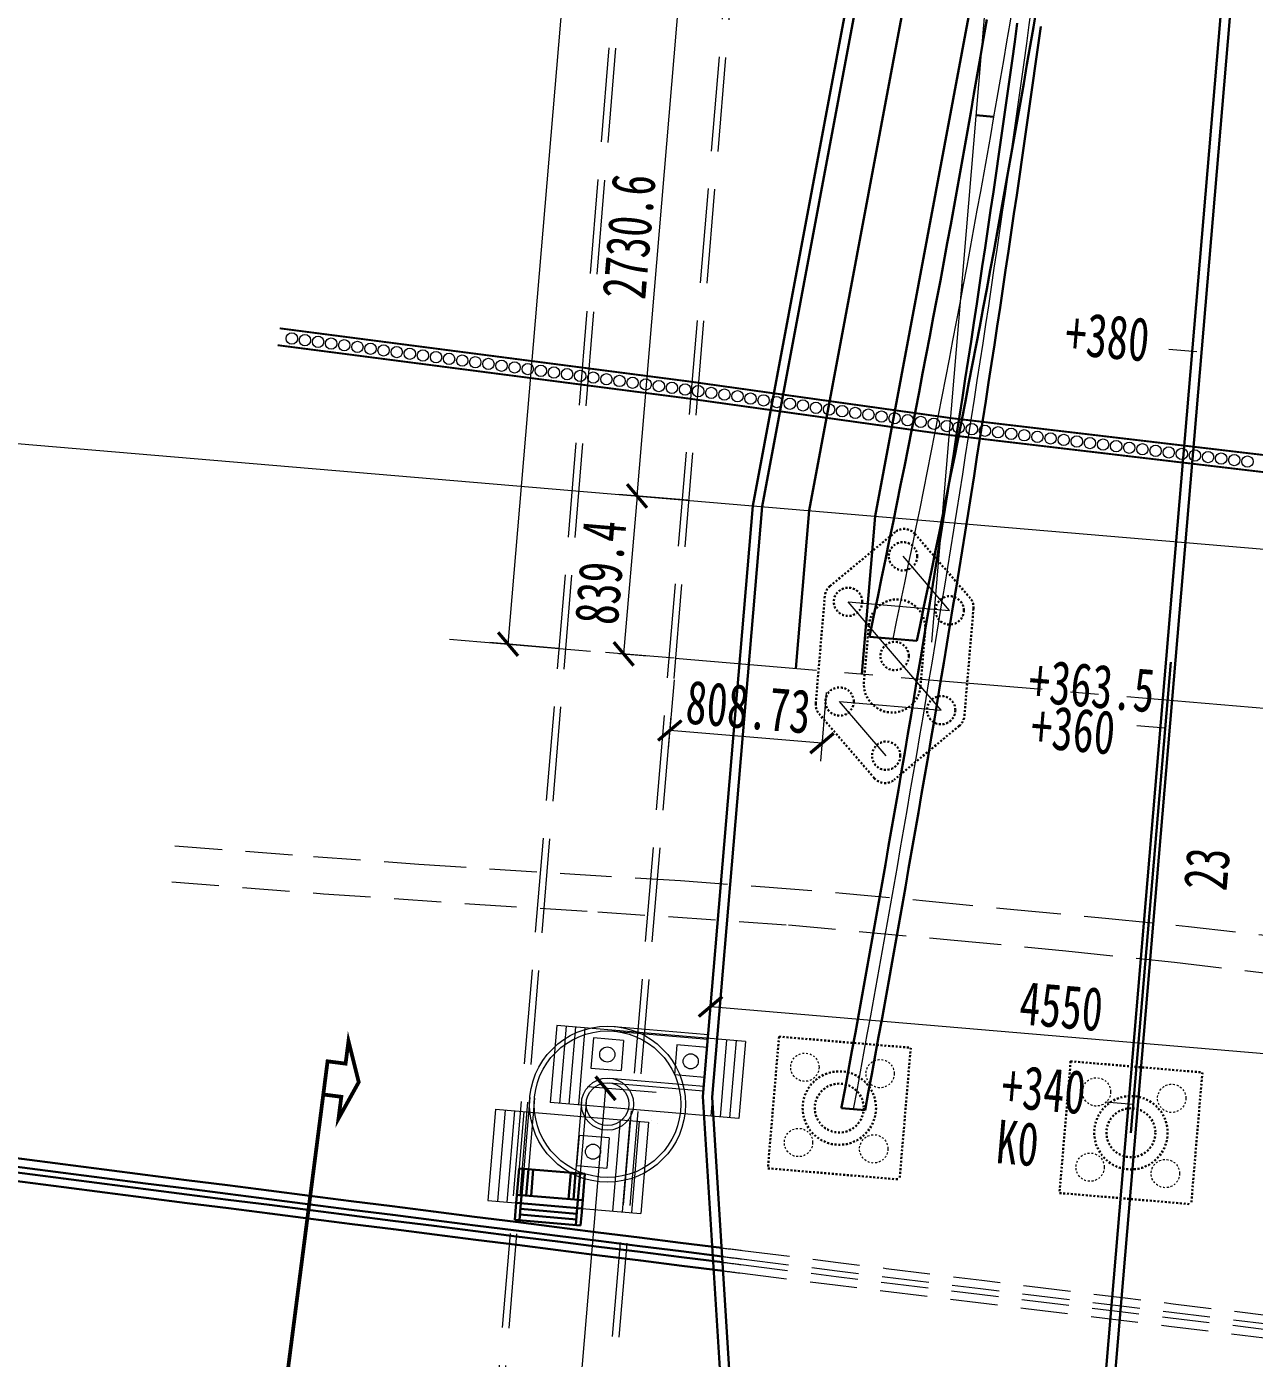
# Model space of a CAD drawing. Extents: x 0 to 531375, y 0 to 4335249.
# Drawn here: x 497942.2 to 498007.2, y 4326899.2 to 4326969.8 of the extents above; entities that cross this region are included whole.
import ezdxf

# ---------------------------------------------------------------- set-up
doc = ezdxf.new("R2010")
doc.units = 0
doc.header["$PDMODE"] = 1
for name, pattern in [('( Dashed )', [0.75, 0.5, -0.25]), ('ACAD_ISO02W100', [15, 12, -3]), ('CENTER', [50.800000000000004, 31.75, -6.349999999999999, 6.349999999999999, -6.349999999999999]), ('CENTERX2', [4, 2.5, -0.5, 0.5, -0.5]), ('CONTINOUS', [0]), ('DASH', [0.35, 0.25, -0.1]), ('HIDDEN', [0.375, 0.25, -0.125])]:
    doc.linetypes.add(name, pattern=pattern)
doc.layers.get('0').update_dxf_attribs({"lineweight": 15})
doc.layers.get('Defpoints').update_dxf_attribs({"color": 8, "lineweight": 15})
for name, color, linetype, lineweight in [('1_道路中线', 7, 'Continuous', 15), ('3', 3, 'CONTINOUS', 25), ('_平面辅助线', 7, 'Continuous', 15), ('Dim', 4, 'Continuous', 15), ('中心线', 2, 'CENTERX2', 15), ('地铁', 4, 'Continuous', 15), ('工程界面', 7, 'Continuous', 15), ('文字', 7, 'Continuous', 15), ('桥 - 构造 - 轮廓虚线', 4, 'ACAD_ISO02W100', 30), ('桥 中心线', 5, 'CENTER', 15), ('桥 构造粗实', 1, 'Continuous', 30), ('桥－构造－轮廓实线', 4, 'Continuous', 30), ('结构', 1, 'Continuous', 15), ('虚线', 6, 'HIDDEN', 15), ('道路偏置线', 3, 'Continuous', 30)]:
    doc.layers.add(name, color=color, linetype=linetype, lineweight=lineweight)
doc.styles.add('EICAD', font='仿宋_GB2312.TTF', dxfattribs={"width": 0.7070000000000001, "height": 3})
doc.styles.get("Standard").update_dxf_attribs({"font": '', "width": 0.7})
doc.styles.get('Standard').set_extended_font_data('仿宋_GB2312')
doc.dimstyles.new('ISO-25', dxfattribs={"dimscale": 0, "dimtxt": 3, "dimasz": 1.5, "dimexe": 1.25, "dimexo": 0.625, "dimtad": 1, "dimlfac": 100, "dimdsep": 46, "dimtxsty": 'Standard', "dimblk": 'ARCHTICK', "dimcen": 2.5, "dimclrd": 256, "dimclrt": 256, "dimadec": 0, "dimazin": 0, "dimtfac": 1, "dimtmove": 0, "dimatfit": 3, "dimfxl": 3.5, "dimfxlon": 1, "dimlwd": -1, "dimlwe": -1, "dimarcsym": 0})

# ---------------------------------------------------------------- blocks, each defined once
blk = doc.blocks.new('A$C6A8C09C9')
at = {"layer": '结构', "linetype": '( Dashed )', "lineweight": 30, "ltscale": 2}
for p, q in [((-3725.630707444361, 3395.112415925063), (-525.6307074443612, 6535.853156665793)), ((525.0708672793116, 6535.853156665793), (3725.070867279283, 3395.112415925063)), ((-3950.279920082568, -2859.849349556504), (-3950.279920082568, 2859.84934955642)), ((3949.720079917432, 2859.84934955642), (3949.720079917432, -2859.849349556504)), ((-1500.559840165195, 1499.999999999958, -1.344664e-09), (-1500.559840164904, -1500.000000000187, -1.344664e-09)), ((1499.440159834805, -1500.000000000187, -1.344664e-09), (1499.440159834805, 1499.999999999958, -1.344664e-09)), ((-525.6307074443612, -6535.853156665877), (-3725.630707444361, -3395.112415925147)), ((3725.070867279283, -3395.112415925147), (525.0708672793116, -6535.853156665877))]:
    blk.add_line(p, q, dxfattribs=at)
for centre in [(-0.2799200825684238, 5299.999999999958), (-2700.279920082568, 2649.999999999958), (2699.720079917432, 2649.999999999958), (-0.2799200825684238, -4.18367562815547e-11), (-2700.279920082568, -2650.000000000042), (2699.720079917432, -2650.000000000042), (-0.2799200825684238, -5300.000000000042)]:
    blk.add_circle(centre, 750, dxfattribs=at)
for centre, radius, start, end in [((-0.2799200825684238, 6000.59009029715), 750, 45.53545898571123, 134.4645410142888), ((-3200.279920082568, 2859.84934955642), 750, 134.4645410142888, 180), ((-0.5598401651950553, 1500.000000000104, -1.344664e-09), 1500, 0, 180), ((3199.720079917432, 2859.84934955642), 750, 0, 45.53545898571123), ((-0.5598401650495362, -1500.000000000187, -1.344664e-09), 1499.999999999868, 180, 0), ((-3200.279920082568, -2859.849349556504), 750, 180, 225.5354589857112), ((3199.720079917432, -2859.849349556504), 750, 314.4645410142888, 0), ((-0.2799200825684238, -6000.590090297233), 750, 225.5354589857112, 314.4645410142888)]:
    blk.add_arc(centre, radius, start, end, dxfattribs=at)
blk = doc.blocks.new('天津2000地铁')
at = {"layer": '地铁', "linetype": 'DASH', "ltscale": 20}
for p, q in [((-45.32169021043228, -448.0133632086217), (-12.32632022863254, -52.56081547588109)), ((-44.97290207346668, -448.0424636462703), (-11.97753220715094, -52.58991729840636)), ((-39.49194563541096, -448.4997562486678), (-6.496577583777253, -53.04723165091127)), ((-39.14315749844535, -448.5288566872477), (-6.147789562295656, -53.0763334725052))]:
    blk.add_line(p, q, dxfattribs=at)
blk = doc.blocks.new('A$C47811FC2')
at = {"layer": '桥 中心线', "ltscale": 2500}
blk.add_line((100, 12.72054807226232), (-100.0000000004656, 12.72054807226232), dxfattribs=at)
at = {"layer": '桥 中心线', "ltscale": 2500, "flags": 128}
for points in [[(125, 14.75816989240411), (124, 14.65904526499798), (123, 14.56071681933827), (122, 14.46318455542496), (121, 14.36644847325806), (120, 14.27050857283757), (119, 14.17536485416349), (118, 14.08101731723582), (117, 13.98746596205455), (116, 13.8947107886197), (115, 13.80275179693126), (114, 13.71158898698922), (113, 13.62122235878632), (112, 13.53165191233711), (111, 13.4428776476343), (110, 13.35489956467791), (109, 13.26771766346792), (108, 13.18133194399706), (107, 13.09574240627989), (106, 13.01094905030913), (105, 12.92695187607751), (104, 12.84375088359957), (103, 12.76134607286076), (102, 12.67973744387564), (101, 12.59892499662965), (100, 12.51890873113734), (99, 12.43968864738417), (98, 12.36126474538469), (97, 12.28363702512433), (96, 12.20680548661767), (95, 12.13077012985013), (94, 12.05553095482901), (93, 11.98108796156157), (92, 11.90744115003326), (91, 11.83459052025137), (90, 11.76253607222315), (89, 11.69127780593408), (88, 11.62081572139141), (87, 11.55114981859515), (86, 11.4822800975453), (85, 11.41420655824186), (84, 11.3469292006921), (83, 11.28044802488148), (82, 11.21476303081726), (81, 11.14987421849946), (80, 11.08578158792806), (79, 11.02248513910308), (78, 10.9599848720245), (77, 10.89828078669234), (76, 10.83737288310658), (75, 10.77726116125996), (74, 10.71794562116702), (73, 10.65942626282049), (72, 10.60170308622037), (71, 10.54477609136665), (70, 10.48864527825208), (69, 10.43331064689118), (68, 10.3787721972767), (67, 10.32502992940863), (66, 10.27208384327969), (65, 10.21993393890443), (64, 10.16858021626831), (63, 10.11802267538587), (62, 10.06826131624984), (61, 10.01929613885295), (60, 9.97112714320974), (59, 9.923754329305666), (58, 9.877177697155275), (57, 9.831397246744018), (56, 9.786412978079168), (55, 9.742224891168007), (54, 9.698832985995978), (53, 9.656237262570356), (52, 9.614437720898422), (51, 9.573434360965619), (50, 9.533227182779227), (49, 9.49381618634652), (48, 9.455201371652947), (47, 9.417382738705783), (46, 9.380360287505027), (45, 9.34413401805068), (44, 9.308703930342745), (43, 9.274070024381217), (42, 9.240232300166097), (41, 9.207190757704664), (40, 9.174945396982366), (39, 9.143496218006476), (38, 9.112843220769717), (37, 9.082986405286645), (36, 9.053925771549984), (35, 9.025661319559733), (34, 8.998193049315887), (33, 8.971520960818452), (32, 8.945645054067425), (31, 8.920565329055533), (30, 8.896281785797328), (29, 8.87279442428553), (28, 8.850103244520142), (27, 8.828208246493887), (26, 8.807109430221317), (25, 8.786806795695156), (24, 8.767300342908129), (23, 8.748590071874787), (22, 8.730675982580577), (21, 8.713558075040053), (20, 8.697236349238663), (19, 8.681710805190958), (18, 8.666981442882388), (17, 8.653048262327504), (16, 8.639911263511747), (15, 8.627570446449681), (14, 8.616025811126747), (13, 8.605277357550221), (12, 8.59532508572738), (11, 8.586168995643675), (10, 8.577809087306377), (9, 8.570245360715488), (8, 8.563477815878286), (7, 8.557506452780215), (6, 8.552331271428557), (5, 8.547952271823306), (4, 8.544369453964464), (3, 8.541582817852031), (2, 8.539592363486008), (1, 8.538398090866394), (0, 8.537999999993188), (-1, 8.538398090866394), (-2, 8.539592363486008), (-3, 8.541582817852031), (-4, 8.544369453964464), (-5, 8.547952271823306), (-6, 8.552331271428557), (-7, 8.557506452780215), (-8, 8.563477815878286), (-9, 8.570245360715488), (-10, 8.577809087306377), (-11, 8.586168995643675), (-12, 8.59532508572738), (-13, 8.605277357550221), (-14, 8.616025811126747), (-15, 8.627570446449681), (-16, 8.639911263511747), (-17, 8.653048262327504), (-18, 8.666981442882388), (-19, 8.681710805190958), (-20, 8.697236349238663), (-21, 8.713558075040053), (-22, 8.730675982580577), (-23, 8.748590071874787), (-24, 8.767300342908129), (-25, 8.786806795695156), (-26, 8.807109430221317), (-27, 8.828208246493887), (-28, 8.850103244520142), (-29, 8.87279442428553), (-30, 8.896281785797328), (-31, 8.920565329055533), (-32, 8.945645054067425), (-33, 8.971520960818452), (-34, 8.998193049315887), (-35, 9.025661319559733), (-36, 9.053925771549984), (-37, 9.082986405286645), (-38, 9.112843220769717), (-39, 9.143496218006476), (-40, 9.174945396982366), (-41, 9.207190757704664), (-42, 9.240232300166097), (-43, 9.274070024381217), (-44, 9.308703930342745), (-45, 9.34413401805068), (-46, 9.380360287505027), (-47, 9.417382738705783), (-48, 9.455201371652947), (-49, 9.49381618634652), (-50, 9.533227182779227), (-51, 9.573434360965619), (-52, 9.614437720898422), (-53, 9.656237262570356), (-54, 9.698832985995978), (-55, 9.742224891168007), (-56, 9.786412978079168), (-57, 9.831397246744018), (-58, 9.877177697155275), (-59, 9.923754329305666), (-60, 9.97112714320974), (-61, 10.01929613885295), (-62, 10.06826131624984), (-63, 10.11802267538587), (-64, 10.16858021626831), (-65, 10.21993393890443), (-66, 10.27208384327969), (-67, 10.32502992940863), (-68, 10.3787721972767), (-69, 10.43331064689118), (-70, 10.48864527825208), (-71, 10.54477609136665), (-72, 10.60170308622037), (-73, 10.65942626282049), (-74, 10.71794562116702), (-75, 10.77726116125996), (-76, 10.83737288310658), (-77, 10.89828078669234), (-78, 10.9599848720245), (-79, 11.02248513910308), (-80, 11.08578158792806), (-81, 11.14987421849946), (-82, 11.21476303081726), (-83, 11.28044802488148), (-84, 11.3469292006921), (-85, 11.41420655824186), (-86, 11.4822800975453), (-87, 11.55114981859515), (-88, 11.62081572139141), (-89, 11.69127780593408), (-90, 11.76253607222315), (-91, 11.83459052025137), (-92, 11.90744115003326), (-93, 11.98108796156157), (-94, 12.05553095482901), (-95, 12.13077012985013), (-96, 12.20680548661767), (-97, 12.28363702512433), (-98, 12.36126474538469), (-99, 12.43968864738417), (-100, 12.51890873113734), (-101, 12.59892499662965), (-102, 12.67973744387564), (-103, 12.76134607286076), (-104, 12.84375088359957), (-105, 12.92695187607751), (-106, 13.01094905030913), (-107, 13.09574240627989), (-108, 13.18133194399706), (-109, 13.26771766346792), (-110, 13.35489956467791), (-111, 13.4428776476343), (-112, 13.53165191233711), (-113, 13.62122235878632), (-114, 13.71158898698922), (-115, 13.80275179693126), (-116, 13.8947107886197), (-117, 13.98746596205455), (-118, 14.08101731723582), (-119, 14.17536485416349), (-120, 14.27050857283757), (-121, 14.36644847325806), (-122, 14.46318455542496), (-123, 14.56071681933827), (-124, 14.65904526499798), (-125, 14.75816989240411)], [(-100, 14.75816989240411), (-99, 14.63438851154205), (-98, 14.51185116466513), (-97, 14.39055785175878), (-96, 14.27050857283757), (-95, 14.15170332789421), (-94, 14.0341421169287), (-93, 13.91782493994105), (-92, 13.80275179693126), (-91, 13.68892268789932), (-90, 13.57633761284523), (-89, 13.46499657176901), (-88, 13.35489956467791), (-87, 13.24604659155738), (-86, 13.138437652422), (-85, 13.03207274725719), (-84, 12.92695187607751), (-83, 12.82307503887568), (-82, 12.72044223565172), (-81, 12.6190534664056), (-80, 12.51890873113734), (-79, 12.42000802984694), (-78, 12.32235136253439), (-77, 12.22593872920697), (-76, 12.13077012985013), (-75, 12.03684556447842), (-74, 11.9441650330773), (-73, 11.8527285356613), (-72, 11.76253607222315), (-71, 11.67358764275559), (-70, 11.58588324727316), (-69, 11.49942288576858), (-68, 11.41420655824186), (-67, 11.33023426470026), (-66, 11.24750600512925), (-65, 11.16602177953609), (-64, 11.08578158792806), (-63, 11.00678543029062), (-62, 10.9290333066383), (-61, 10.85252521696384), (-60, 10.77726116125996), (-59, 10.7032411395412), (-58, 10.63046515180031), (-57, 10.55893319803726), (-56, 10.48864527825208), (-55, 10.41960139245202), (-54, 10.35180154062254), (-53, 10.28524572277092), (-52, 10.21993393890443), (-51, 10.15586618900852), (-50, 10.09304247309774), (-49, 10.03146279116481), (-48, 9.97112714320974), (-47, 9.912035529232524), (-46, 9.854187949233163), (-45, 9.797584403211658), (-44, 9.742224891168007), (-43, 9.688109413102211), (-42, 9.635237969014268), (-41, 9.583610558911461), (-40, 9.533227182779227), (-39, 9.484087840632128), (-38, 9.436192532462883), (-37, 9.389541258264217), (-36, 9.34413401805068), (-35, 9.299970811815), (-34, 9.257051639557176), (-33, 9.215376501277204), (-32, 9.174945396982366), (-31, 9.135758326658104), (-30, 9.097815290311699), (-29, 9.061116287950426), (-28, 9.025661319559733), (-27, 8.991450385154167), (-26, 8.958483484726457), (-25, 8.926760618269327), (-24, 8.896281785797328), (-23, 8.867046987303182), (-22, 8.839056222786896), (-21, 8.81230949224846), (-20, 8.786806795695156), (-19, 8.762548133112432), (-18, 8.739533504507563), (-17, 8.717762909887824), (-16, 8.697236349238663), (-15, 8.677953822574636), (-14, 8.659915329888463), (-13, 8.643120871180143), (-12, 8.627570446449681), (-11, 8.613264055697073), (-10, 8.600201698922318), (-9, 8.588383376125421), (-8, 8.577809087306377), (-7, 8.568478832472465), (-6, 8.560392611609132), (-5, 8.553550424730929), (-4, 8.547952271823306), (-3, 8.543598152900813), (-2, 8.540488067956174), (-1, 8.538622016989391), (0, 8.537999999993188), (1, 8.538622016989391), (2, 8.540488067956174), (3, 8.543598152900813), (4, 8.547952271823306), (5, 8.553550424730929), (6, 8.560392611609132), (7, 8.568478832472465), (8, 8.577809087306377), (9, 8.588383376125421), (10, 8.600201698922318), (11, 8.613264055697073), (12, 8.627570446449681), (13, 8.643120871180143), (14, 8.659915329888463), (15, 8.677953822574636), (16, 8.697236349238663), (17, 8.717762909887824), (18, 8.739533504507563), (19, 8.762548133112432), (20, 8.786806795695156), (21, 8.81230949224846), (22, 8.839056222786896), (23, 8.867046987303182), (24, 8.896281785797328), (25, 8.926760618269327), (26, 8.958483484726457), (27, 8.991450385154167), (28, 9.025661319559733), (29, 9.061116287950426), (30, 9.097815290311699), (31, 9.135758326658104), (32, 9.174945396982366), (33, 9.215376501277204), (34, 9.257051639557176), (35, 9.299970811815), (36, 9.34413401805068), (37, 9.389541258264217), (38, 9.436192532462883), (39, 9.484087840632128), (40, 9.533227182779227), (41, 9.583610558911461), (42, 9.635237969014268), (43, 9.688109413102211), (44, 9.742224891168007), (45, 9.797584403211658), (46, 9.854187949233163), (47, 9.912035529232524), (48, 9.97112714320974), (49, 10.03146279116481), (50, 10.09304247309774), (51, 10.15586618900852), (52, 10.21993393890443), (53, 10.28524572277092), (54, 10.35180154062254), (55, 10.41960139245202), (56, 10.48864527825208), (57, 10.55893319803726), (58, 10.63046515180031), (59, 10.7032411395412), (60, 10.77726116125996), (61, 10.85252521696384), (62, 10.9290333066383), (63, 11.00678543029062), (64, 11.08578158792806), (65, 11.16602177953609), (66, 11.24750600512925), (67, 11.33023426470026), (68, 11.41420655824186), (69, 11.49942288576858), (70, 11.58588324727316), (71, 11.67358764275559), (72, 11.76253607222315), (73, 11.8527285356613), (74, 11.9441650330773), (75, 12.03684556447842), (76, 12.13077012985013), (77, 12.22593872920697), (78, 12.32235136253439), (79, 12.42000802984694), (80, 12.51890873113734), (81, 12.6190534664056), (82, 12.72044223565172), (83, 12.82307503887568), (84, 12.92695187607751), (85, 13.03207274725719), (86, 13.138437652422), (87, 13.24604659155738), (88, 13.35489956467791), (89, 13.46499657176901), (90, 13.57633761284523), (91, 13.68892268789932), (92, 13.80275179693126), (93, 13.91782493994105), (94, 14.0341421169287), (95, 14.15170332789421), (96, 14.27050857283757), (97, 14.39055785175878), (98, 14.51185116466513), (99, 14.63438851154205), (100, 14.75816989240411)]]:
    blk.add_lwpolyline(points, dxfattribs=at)
at = {"layer": '桥 构造粗实', "color": 3}
for p, q in [((-100, 16.01770963364106), (-100, 13.49863015116716)), ((-125, 15.38704326186416), (-125, 14.13010688145005))]:
    blk.add_line(p, q, dxfattribs=at)
at = {"layer": '桥 构造粗实'}
for p, q in [((-81, 12.72054807226232), (-81, 12.6190534664056)), ((-72, 12.72054807226232), (-72, 11.76253607222315))]:
    blk.add_line(p, q, dxfattribs=at)
at = {"layer": '桥 构造粗实', "color": 3}
for points in [[(-100, 16.01770963364106), (-98.8472052756697, 15.87501511079608), (-97.84872593916953, 15.75266410200129), (-96.85024728486314, 15.6315553181339), (-95.85176930576564, 15.51168875673466), (-94.85329199582338, 15.39306441535154), (-93.85481534851715, 15.27568229154713), (-92.856339356862, 15.15954238292761), (-91.85786401480436, 15.04464468710648), (-90.85938931582494, 14.93098920171906), (-89.86091525293887, 14.8185759244443), (-88.86244182055816, 14.70740485295391), (-87.8639690107666, 14.59747598496324), (-86.86549681797622, 14.48878931820218), (-85.86702523566782, 14.38134485042974), (-84.86855425639078, 14.27514257942675), (-83.87008387409152, 14.17018250298861), (-82.87161408178508, 14.06646461893979), (-81.87314487341793, 13.96398892513389), (-80.87467624153942, 13.86275541943905), (-79.876208180096, 13.76276409975253), (-78.87774068210274, 13.66401496400067), (-77.87927374104038, 13.5665080101171), (-76.88080735038965, 13.47024323606456), (-75.8823415027, 13.37522063984943), (-74.8838761919178, 13.2814402194781), (-73.88541141059248, 13.18890197298606), (-72.88694715267047, 13.0976058984379), (-71.88848341116682, 13.00755199392733), (-70.89002017909661, 12.91874025755532), (-69.89155744947493, 12.83117068746651), (-68.89309521624818, 12.74484328182007), (-67.89463347196579, 12.65975803879701), (-66.89617221010847, 12.57591495660745)], [(-66.96695498144254, 10.94915573942126), (-67.96645948430523, 11.00287157540879), (-68.96596405049786, 11.05738320207456), (-69.9654686814174, 11.11269061957137), (-70.96497337706387, 11.16879382803745), (-71.96447813929991, 11.22569282764743), (-72.96398296859115, 11.28338761854684), (-73.96348786586896, 11.34187820090301), (-74.96299283206463, 11.40116457487602), (-75.96249786857516, 11.46124674063321), (-76.96200297540054, 11.52212469834194), (-77.96150815393777, 11.58379844816954), (-78.9610134055838, 11.64626799028337), (-79.96051873033866, 11.70953332485805), (-80.96002412959933, 11.77359445207548), (-81.95952960429712, 11.83845137211028), (-82.95903515536338, 11.90410408514435), (-83.9585407837294, 11.97055259135231), (-84.95804649032652, 12.03779689093062), (-85.95755227608606, 12.10583698405389), (-86.9570581414737, 12.17467287091858), (-87.95656408788635, 12.24430455170659), (-88.95607011625543, 12.31473202662164), (-89.95557622704655, 12.38595529584563), (-90.95508242165668, 12.45797435958957), (-91.95458870101722, 12.53078921804263), (-92.95409506559372, 12.60439987141581), (-93.95360151631756, 12.67880631989828), (-94.95310805458577, 12.75400856370834), (-95.95261468086392, 12.83000660304969), (-96.95212139654906, 12.90680043812608), (-97.9516282021068, 12.98439006915578), (-98.95113509800284, 13.06277549634978), (-99.9506420865655, 13.14195671993366), (-100.950149167329, 13.22193374011112), (-101.9496563416905, 13.30270655710774), (-102.9491636105813, 13.38427517114178), (-103.9486709749326, 13.46663958245335), (-104.9481784356758, 13.54979979124619), (-105.9476859932765, 13.63375579776766), (-106.9471936491318, 13.71850760223606), (-107.9467014041729, 13.80405520489876), (-108.9462092588656, 13.89039860596676), (-109.9457172146067, 13.97753780570201), (-110.945225271862, 14.06547280432278), (-111.9447334315628, 14.15420360208372), (-112.944241695106, 14.24373019922495), (-113.9437500624917, 14.33405259598657), (-114.9432585355826, 14.42517079261597), (-115.9427671148441, 14.5170847893678), (-116.9422758007422, 14.60979458648944), (-117.9417845946736, 14.70330018423556), (-118.9412934975698, 14.79760158286081), (-119.9408025098964, 14.89269878261984), (-120.9403116330504, 14.98859178376733), (-121.9398208674975, 15.08528058657975), (-122.9393302141688, 15.1827651913045), (-123.9388396744616, 15.28104559821804), (-124.9383492483757, 15.38012180758232), (-125, 15.38628201263054)], [(-67.0330450190231, 9.700904119388724), (-68.03354051616043, 9.75467281913734), (-69.03403594996779, 9.809238091707812), (-70.03453131904826, 9.864599936940067), (-71.03502662293613, 9.920758354688589), (-72.03552186116576, 9.977713344793301), (-73.03601703187451, 10.03546490709414), (-74.0365121345967, 10.09401304143102), (-75.03700716793537, 10.15335774765117), (-76.03750213189052, 10.21349902557267), (-77.03799702506512, 10.27443687503546), (-78.0384918465279, 10.33617129587947), (-79.03898659488186, 10.39870228792278), (-80.039481270127, 10.4620298509908), (-81.03997587086633, 10.52615398491616), (-82.04047039570288, 10.59107468951697), (-83.0409648446366, 10.65679196461133), (-84.0414592162706, 10.72330581002461), (-85.04195351013914, 10.79061622556037), (-86.0424477243796, 10.85872321104398), (-87.04294185899198, 10.92762676627899), (-88.04343591257928, 10.99732689107622), (-89.04392988421023, 11.06782358524651), (-90.04442377341911, 11.1391168485934), (-91.04491757880895, 11.21120668092044), (-92.04541129944845, 11.2840930820239), (-93.04590493487196, 11.35777605170733), (-94.04639848414809, 11.43225558976701), (-95.04689194587989, 11.50753169599193), (-96.04738531960173, 11.58360437018564), (-97.04787860391659, 11.66047361212986), (-98.04837179835884, 11.73813942161359), (-99.04886490199715, 11.81660179841856), (-100.0493579139001, 11.89586074234103), (-101.0498508331366, 11.97591625315544), (-102.0503436587751, 12.05676833064353), (-103.0508363898843, 12.13841697457974), (-104.051329025533, 12.22086218474578), (-105.0518215647898, 12.30410396090883), (-106.0523140071891, 12.38814230284333), (-107.0528063513338, 12.47297721031646), (-108.0532985962927, 12.55860868310264), (-109.0537907416001, 12.6450367209618), (-110.0542827858589, 12.7322613236538), (-111.0547747286036, 12.82028249094583), (-112.0552665689029, 12.90910022259049), (-113.0557583053596, 12.99871451835497), (-114.0562499375082, 13.0891253779846), (-115.0567414648831, 13.18033280123927), (-116.0572328856215, 13.27233678787161), (-117.0577241997234, 13.36513733761967), (-118.058215405792, 13.45873445023608), (-119.0587065028958, 13.55312812547345), (-120.0591974905692, 13.64831836306257), (-121.0596883674152, 13.74430516274879), (-122.0601791329682, 13.84108852427016), (-123.0606697862968, 13.93866844737204), (-124.061160326004, 14.03704493177793), (-125, 14.13010688145005)], [(-100, 13.49863015116716), (-99.15279472479595, 13.3937619122953), (-98.15127406129612, 13.27103822732897), (-97.14975271560252, 13.14956038539094), (-96.14823069470005, 13.02932838894048), (-95.14670800464228, 12.91034224043687), (-94.14518465194851, 12.79260194231028), (-93.14366064360365, 12.6761074969545), (-92.1421359856613, 12.56085890675604), (-91.14061068464072, 12.44685617407958), (-90.13908474706112, 12.33409930125344), (-89.13755817990749, 12.22258829059137), (-88.13603098969905, 12.11232314439257), (-87.13450318248944, 12.00330386491259), (-86.13297476479784, 11.89553045440698), (-85.1314457440749, 11.78900291509489), (-84.12991612637416, 11.68372124917368), (-83.12838591868056, 11.57968545881158), (-82.12685512704775, 11.47689554616954), (-81.12532375892624, 11.37535151337215), (-80.12379182036965, 11.27505336252216), (-79.12225931789726, 11.17600109570048), (-78.12072625895962, 11.07819471495895), (-77.119192650076, 10.98163422234211), (-76.11765849776566, 10.88631961985083), (-75.11612380854784, 10.79225090947875), (-74.11458858987315, 10.69942809317581), (-73.11305284779519, 10.60785117288469), (-72.11151658929884, 10.5175201505117), (-71.10997982136905, 10.42843502796313), (-70.10844255099073, 10.34059580707981), (-69.10690478421748, 10.25400248972437), (-68.10536652849987, 10.16865507769398), (-67.10382779035717, 10.08455357279308), (-66.10228857723996, 10.00169797677517)]]:
    blk.add_lwpolyline(points, dxfattribs=at)
blk = doc.blocks.new('第二联')
at = {"linetype": 'HIDDEN', "ltscale": 50}
for centre in [(-2000.000000063781, 2000.000000000058), (1999.999999936204, 2000.000000000058), (-2000.000000063781, -1999.999999999942), (1999.99999993619, -1999.999999999942)]:
    blk.add_circle(centre, 750, dxfattribs=at)
at = {"layer": '结构', "linetype": '( Dashed )', "lineweight": 30, "ltscale": 2}
for p, q in [((3499.999769579445, 3500.000199262286), (-3500.000186958467, 3499.999782029772)), ((-3500.000187067082, 3499.999782029772), (-3499.999769705988, -3500.000199262053)), ((3499.999769473798, 3500.000199262286), (3500.000186831021, -3499.999782029539)), ((3500.000186811958, -3499.999782029539), (-3499.999769725953, -3500.000199262053))]:
    blk.add_line(p, q, dxfattribs=at)
blk.add_circle((-6.379559636116028e-08, 5.820766091346741e-11), 1944.444444, dxfattribs=at)
at = {"layer": '虚线', "linetype": '( Dashed )', "lineweight": 30, "ltscale": 2}
blk.add_circle((-6.379559636116028e-08, 5.820766091346741e-11), 1296.296296, dxfattribs=at)
blk = doc.blocks.new('_ArchTick')
at = {"color": 0, "linetype": 'ByBlock', "const_width": 0.15}
blk.add_lwpolyline([(-0.5, -0.5), (0.5, 0.5)], dxfattribs=at)
blk = doc.blocks.new('*D58')
at = {"color": 0}
for p, q in [((497979.482164618, 4326971.896198551), (497975.841324741, 4326972.204219178)), ((497977.1802537546, 4326944.687342627), (497973.5394138776, 4326944.995363254))]:
    blk.add_line(p, q, dxfattribs=at)
blk.add_line((497974.4975296347, 4326944.914305194), (497976.7994404981, 4326972.123161118))
at = {"layer": 'Defpoints', "color": 0}
for p in [(497976.7994404981, 4326972.123161118), (497983.736187471, 4326971.536301706), (497980.6328410705, 4326944.395248455)]:
    blk.add_point(p, dxfattribs=at)
at = {"xscale": 1.153846153846154, "yscale": 1.153846153846154, "zscale": 1.153846153846154}
for p, rotation in [((497976.7994404981, 4326972.123161118), 85.1642046757435), ((497974.4975296347, 4326944.914305194), 265.1642046757435)]:
    blk.add_blockref('_ArchTick', p, dxfattribs=dict(at, rotation=rotation))
at = {"insert": (497974.0756215234, 4326958.65179982), "char_height": 2.307692307692308, "attachment_point": 5, "rotation": 85.1642046757435}
blk.add_mtext('2730.6', dxfattribs=at)
blk = doc.blocks.new('*D60')
at = {"color": 0}
for p, q in [((497975.5126808644, 4326913.322327092), (497971.8718409874, 4326913.630347719)), ((497971.8034640478, 4326869.478950027), (497968.1626241709, 4326869.786970655))]:
    blk.add_line(p, q, dxfattribs=at)
blk.add_line((497972.8299567445, 4326913.54928966), (497969.120739928, 4326869.705912595))
at = {"layer": 'Defpoints', "color": 0}
for p in [(497977.9863194876, 4326913.113053478), (497969.120739928, 4326869.705912595), (497974.0031896965, 4326869.29284987)]:
    blk.add_point(p, dxfattribs=at)
at = {"xscale": 1.153846153846154, "yscale": 1.153846153846154, "zscale": 1.153846153846154}
for p, rotation in [((497972.8299567445, 4326913.54928966), 85.16420467575756), ((497969.120739928, 4326869.705912595), 265.1642046757576)]:
    blk.add_blockref('_ArchTick', p, dxfattribs=dict(at, rotation=rotation))
at = {"insert": (497969.4024847932, 4326891.760667791), "char_height": 2.307692307692308, "attachment_point": 5, "rotation": 85.16420467575757}
blk.add_mtext('4400', dxfattribs=at)
blk = doc.blocks.new('*D64')
at = {"color": 0}
for p, q in [((497978.4296413505, 4326918.353169803), (497978.4701703804, 4326918.832227681)), ((498023.7676789754, 4326914.517502415), (498023.8082080053, 4326914.996560293))]:
    blk.add_line(p, q, dxfattribs=at)
blk.add_line((497978.3891123206, 4326917.874111923), (498023.7271499455, 4326914.038444536))
at = {"layer": 'Defpoints', "color": 0}
for p in [(497978.3891123207, 4326917.874111924), (498023.7271499456, 4326914.038444537), (498023.7271499455, 4326914.038444536)]:
    blk.add_point(p, dxfattribs=at)
at = {"xscale": 1.153846153846154, "yscale": 1.153846153846154, "zscale": 1.153846153846154}
for p, rotation in [((497978.3891123206, 4326917.874111923), 175.164204676255), ((498023.7271499455, 4326914.038444536), 355.164204676255)]:
    blk.add_blockref('_ArchTick', p, dxfattribs=dict(at, rotation=rotation))
at = {"insert": (497996.9704217758, 4326917.886225886), "char_height": 2.307692307692308, "attachment_point": 5, "rotation": 355.164204676255}
blk.add_mtext('4550', dxfattribs=at)
blk = doc.blocks.new('*D69')
blk.add_line((497967.6667645125, 4326937.068267179), (497984.8640424719, 4327140.342106208))
at = {"color": 0}
for p, q in [((497987.5467665917, 4327140.115143641), (497983.9059267148, 4327140.423164268)), ((497970.3494886323, 4326936.841304611), (497966.7086487554, 4326937.149325239))]:
    blk.add_line(p, q, dxfattribs=at)
at = {"layer": 'Defpoints', "color": 0}
for p in [(497984.8640424719, 4327140.342106208), (497997.122506236, 4327139.305021408), (497979.9252282765, 4326936.031182379)]:
    blk.add_point(p, dxfattribs=at)
at = {"xscale": 1.153846153846154, "yscale": 1.153846153846154, "zscale": 1.153846153846154}
for p, rotation in [((497984.8640424719, 4327140.342106208), 85.164204675899), ((497967.6667645125, 4326937.068267179), 265.164204675899)]:
    blk.add_blockref('_ArchTick', p, dxfattribs=dict(at, rotation=rotation))
at = {"insert": (497974.2575036056, 4327038.875058097), "char_height": 2.307692307692308, "attachment_point": 5, "rotation": 85.16420467589901}
blk.add_mtext('20400(主桥)', dxfattribs=at)
blk = doc.blocks.new('*D71')
at = {"color": 0}
for p, q in [((497976.4581958504, 4326935.178769483), (497976.1543856168, 4326931.537575852)), ((497984.5174859622, 4326934.506326581), (497984.2136757286, 4326930.86513295))]:
    blk.add_line(p, q, dxfattribs=at)
blk.add_line((497984.2936257901, 4326931.823341801), (497976.2343356782, 4326932.495784703))
at = {"layer": 'Defpoints', "color": 0}
for p in [(497976.7585928755, 4326938.779055497), (497984.8178829874, 4326938.106612595), (497976.2343356782, 4326932.495784703)]:
    blk.add_point(p, dxfattribs=at)
at = {"xscale": 1.153846153846154, "yscale": 1.153846153846154, "zscale": 1.153846153846154}
for p, rotation in [((497976.2343356782, 4326932.495784703), 175.2304602761546), ((497984.2936257901, 4326931.823341801), 355.2304602761545)]:
    blk.add_blockref('_ArchTick', p, dxfattribs=dict(at, rotation=rotation))
at = {"insert": (497980.3952284837, 4326933.732579619), "char_height": 2.307692307692308, "attachment_point": 5, "rotation": 355.2304602761546}
blk.add_mtext('808.73', dxfattribs=at)
blk = doc.blocks.new('*D75')
at = {"color": 0}
for p, q in [((497977.1802583823, 4326944.687397334), (497973.5394185054, 4326944.995417961)), ((497976.4726409607, 4326936.323276558), (497972.8318010838, 4326936.631297185))]:
    blk.add_line(p, q, dxfattribs=at)
blk.add_line((497974.4975342625, 4326944.914359901), (497973.7899168408, 4326936.550239125))
at = {"layer": 'Defpoints', "color": 0}
for p in [(497980.6328456987, 4326944.395303162), (497973.7899168408, 4326936.550239125), (497979.9252282771, 4326936.031182386)]:
    blk.add_point(p, dxfattribs=at)
at = {"xscale": 1.153846153846154, "yscale": 1.153846153846154, "zscale": 1.153846153846154}
for p, rotation in [((497974.4975342625, 4326944.914359901), 85.16420467618406), ((497973.7899168408, 4326936.550239125), 265.164204676184)]:
    blk.add_blockref('_ArchTick', p, dxfattribs=dict(at, rotation=rotation))
at = {"insert": (497972.5708620086, 4326940.865366177), "char_height": 2.307692307692308, "attachment_point": 5, "rotation": 85.16420467618406}
blk.add_mtext('839.4', dxfattribs=at)
blk = doc.blocks.new('11111')
at = {"color": 6}
for p, q in [((-126.5110841063068, -141.350920850789), (-126.5110841137578, -149.4774777968674)), ((-121.666320421733, -141.3509208553878), (-126.5110841063068, -141.350920850789)), ((-121.6658204235137, -141.3514208554698), (-121.6663204301149, -149.4774778015271)), ((-121.665820424445, -141.850920855446), (-126.5110841067652, -141.8509208508477)), ((-121.665820424445, -142.350920855446), (-126.5110841072237, -142.3509208507864)), ((-121.6659126887098, -142.8509208553878), (-126.7117115585133, -142.8509208506148)), ((-122.3142659896985, -142.5891993278929), (-122.3137659914792, -142.5896993278584)), ((-122.0637659905478, -142.5896993280912), (-122.0642659896985, -142.5891993280675)), ((-121.0641132509336, -144.1976004177413), (-121.063613251783, -144.1971004177176)), ((-121.0641132611781, -154.2306015059876), (-121.0641132509336, -144.1976004177413)), ((-116.9641132503748, -144.1971004216757), (-121.063613251783, -144.1971004177176)), ((-116.9641132606193, -154.2311015099694), (-116.9641132503748, -144.1971004216757)), ((-116.9641132513061, -144.6971004216757), (-121.0641132518649, -144.6971004177758)), ((-116.9641132513061, -145.1971004216757), (-121.0641132518649, -145.1971004177758)), ((-116.9641132522374, -145.6971004216757), (-121.0641132518649, -145.6971004177758)), ((-121.6662281332538, -147.9774778014107), (-126.5110841123825, -147.9774777968124)), ((-122.3142659962177, -147.5891993280093), (-122.3137659952044, -147.5886993279855)), ((-122.0642659943551, -147.5891993281257), (-122.0637659952044, -147.5886993282184)), ((-121.5642659952864, -148.0891993285913), (-121.5637659942731, -148.0886993286258)), ((-121.0637659952044, -148.0886993290915), (-121.0642659952864, -148.0891993291152)), ((-121.6658204300329, -148.4774778014689), (-126.511084112841, -148.4774777968706)), ((-121.6658204309642, -148.9774778015271), (-126.5110841132994, -148.9774777969288)), ((-121.6663204301149, -149.4774778015271), (-126.5110841137578, -149.4774777968674)), ((-116.964113259688, -152.7311015099694), (-121.0641132593155, -152.7311015060695)), ((-116.9641132587567, -153.2311015099112), (-121.0641132602468, -153.2311015060113)), ((-116.964113259688, -153.7311015099112), (-121.0641132602468, -153.7311015060113)), ((-120.5636132610962, -153.731101506477), (-120.5641132602468, -153.7306015063368)), ((-121.0636132601649, -154.2311015059531), (-121.0641132611781, -154.2306015059876)), ((-116.9641132606193, -154.2311015099694), (-121.0636132601649, -154.2311015059531))]:
    blk.add_line(p, q, dxfattribs=at)
at = {"linetype": 'ACAD_ISO02W100'}
for p, q in [((-126.2653204193339, -141.3509208510222), (-126.2658204194158, -141.351420851046)), ((-121.6658204235137, -141.3514208554698), (-121.666320421733, -141.3509208553878)), ((-122.1663204282522, -147.9774778009451), (-122.1658204291016, -147.9769778009795)), ((-126.7112115649506, -149.4774777966959), (-126.7117115641013, -149.4769777966721)), ((-121.6663204301149, -149.4774778015271), (-121.6658204300329, -149.4769778014452)), ((-121.6663204310462, -149.9774778014689), (-121.6658204318956, -149.9769778015034)), ((-120.0636132592335, -153.2311015068844), (-120.0641132602468, -153.2306015069189))]:
    blk.add_line(p, q, dxfattribs=at)
at = {"color": 8}
for p, q in [((-120.8947105985135, -143.1009208526521), (-124.6747115580365, -143.1009208490432)), ((-120.8947105985135, -143.3509208526521), (-124.6747115580365, -143.350920848985)), ((-120.8947106003761, -145.8509208525938), (-124.6747115598992, -145.850920848985)), ((-122.6658204272389, -145.8774778004445), (-124.2658204268664, -145.8774777990475)), ((-124.2658204268664, -145.8774777990475), (-124.2658204287291, -147.4774777990242)), ((-122.6658204281703, -147.4774778004794), (-122.6658204272389, -145.8774778004445)), ((-120.8947106003761, -146.1009208525938), (-124.6747115608305, -146.100920848985)), ((-117.4641132522374, -146.1971004212683), (-119.0641132537276, -146.1971004197549)), ((-119.0641132537276, -146.1971004197549), (-119.0641132555902, -147.7971004197316)), ((-117.4641132541001, -147.7971004211868), (-117.4641132522374, -146.1971004212683)), ((-119.7641132501885, -147.2311015071755), (-119.7641132548451, -152.2311015071755)), ((-119.5141132501885, -147.2311015074665), (-119.5141132557765, -152.2311015074083)), ((-117.0141132548451, -147.231101509853), (-117.0141132595018, -152.2311015099112)), ((-116.7641132539138, -147.2311015100859), (-116.7641132604331, -152.2311015101441)), ((-122.6658204281703, -147.4774778004794), (-124.2658204287291, -147.4774777990242)), ((-117.4641132541001, -147.7971004211868), (-119.0641132555902, -147.7971004197316)), ((-117.4524754108861, -150.6311015094689), (-119.0524754114449, -150.6311015080137)), ((-119.0524754133075, -152.2311015079904), (-119.0524754114449, -150.6311015080137)), ((-117.4524754127488, -152.2311015093874), (-117.4524754108861, -150.6311015094689)), ((-116.7641132604331, -152.2311015101441), (-119.7641132548451, -152.2311015071755)), ((-119.0641132593155, -152.2311015079322), (-117.4641132587567, -152.2311015094456)), ((-117.4524754127488, -152.2311015093874), (-119.0524754133075, -152.2311015079904))]:
    blk.add_line(p, q, dxfattribs=at)
for centre, radius in [((-120.8947115624323, -147.2309208525985), 4.129999990209385), ((-120.8947115624323, -147.2309208525985), 3.879999990209385), ((-120.8947115624323, -147.2309208525985), 1.379999990209385), ((-123.4658204261214, -146.6774777998507), 0.4), ((-120.8947115624323, -147.2309208525985), 1.129999990209385), ((-118.2751260977238, -146.9971004203253), 0.4), ((-118.2641132557765, -151.4311015086423), 0.4)]:
    blk.add_circle(centre, radius, dxfattribs=at)
at = {"layer": '3', "color": 6, "ltscale": 100}
for p, q in [((-121.5636132564396, -149.6311015055107), (-121.5641132574528, -149.6316015055927)), ((-121.3141132565215, -149.6316015058255), (-121.3136132555082, -149.6311015057436)), ((-120.0641132583842, -152.7306015068607), (-120.0636132592335, -152.7311015069427))]:
    blk.add_line(p, q, dxfattribs=at)
at = {"layer": '桥 - 构造 - 轮廓虚线', "color": 8, "ltscale": 50}
for p, q in [((-127.4110841136426, -146.3509208460164), (-127.411084108986, -142.8509208499163)), ((-127.411084108986, -142.8509208500909), (-126.7117115585133, -142.8509208507312)), ((-127.411084108986, -143.1009208499163), (-126.7117115585133, -143.100920850673)), ((-127.1110841119662, -146.100920846482), (-127.1110841082409, -143.1009208499745)), ((-126.8110841121525, -146.1009208466567), (-126.8110841093585, -143.1009208504402)), ((-126.7117115585133, -142.8509208506148), (-124.6747115589678, -142.8509208525356)), ((-126.7117115594447, -143.1009208505566), (-124.6747115589678, -143.1009208524774)), ((-126.5110841114074, -146.3509208470059), (-126.5110841076821, -142.8509208506148)), ((-126.0747115621343, -146.3509208474134), (-126.074711558409, -142.8509208510222)), ((-124.6747115608305, -146.3509208488103), (-124.6747115589678, -142.8509208525356)), ((-127.4110841136426, -146.1009208463074), (-126.7117115622386, -146.1009208470059)), ((-127.4110841136426, -146.3509208462492), (-126.7117115622386, -146.3509208469477)), ((-126.7117115613073, -146.1009208469477), (-124.6747115617618, -146.1009208488686)), ((-126.7117115622386, -146.3509208469477), (-124.6747115608305, -146.3509208488103))]:
    blk.add_line(p, q, dxfattribs=at)
at = {"layer": '桥－构造－轮廓实线', "color": 8, "linetype": 'Continuous'}
for p, q in [((-124.6723457016051, -143.3529392782075), (-126.074711558409, -143.3552218000113)), ((-124.6723909135908, -143.6029392741912), (-126.0747115593404, -143.6052217223041)), ((-124.6727526094764, -145.6029376025836), (-126.0747115602717, -145.6052194620424)), ((-124.6723457034677, -145.8529372712655), (-126.074711561203, -145.8552197931276))]:
    blk.add_line(p, q, dxfattribs=at)

msp = doc.modelspace()

# ---------------------------------------------------------------- linework, layer by layer
msp.add_xline((497980.6328456987, 4326944.395303162), (0.9964403873640736, -0.08430038214465568))
at = {"const_width": 0.1}
for points in [[(498063.4421091657, 4326939.861348273), (498035.4266903362, 4326943.538009529), (498021.236861522, 4326945.483808813), (497991.1940621446, 4326949.027667187), (497977.2142370201, 4326950.982943408), (497955.5758038157, 4326953.790518614)], [(498063.325, 4326938.968999999), (498035.3069999999, 4326942.646000001), (498021.123, 4326944.591), (497991.079, 4326948.135), (497977.094, 4326950.091), (497955.46, 4326952.898)]]:
    msp.add_lwpolyline(points, dxfattribs=at)
for centre in [(497956.2151559411, 4326953.253790966), (497956.9093713394, 4326953.163716888), (497957.6035867379, 4326953.073642808), (497958.2978021365, 4326952.983568729), (497958.9920175349, 4326952.893494652), (497959.6862329332, 4326952.803420572), (497960.3804483316, 4326952.713346493), (497961.0746637301, 4326952.623272413), (497961.7688791287, 4326952.533198335), (497962.463094527, 4326952.443124256), (497963.1573099259, 4326952.353050177), (497963.8515253244, 4326952.262976099), (497964.5457407228, 4326952.17290202), (497965.2399561214, 4326952.08282794), (497965.9341715198, 4326951.992753861), (497966.6283869182, 4326951.902679783), (497967.3226023166, 4326951.812605705), (497968.016817715, 4326951.722531626), (497968.7110331137, 4326951.632457546), (497969.405248512, 4326951.542383468), (497970.09946391, 4326951.452309388), (497970.7936793084, 4326951.36223531), (497971.4878947068, 4326951.272161231), (497972.1821101055, 4326951.182087152), (497972.8763255039, 4326951.092013073), (497973.5705409021, 4326951.001938994), (497974.2647563005, 4326950.911864916), (497974.9589716989, 4326950.821790837), (497975.6531870975, 4326950.731716759), (497976.3474024959, 4326950.641642679), (497977.0416179188, 4326950.551568597), (497977.7358333172, 4326950.461494518), (497978.4300487157, 4326950.371420438), (497979.1242641143, 4326950.281346358), (497979.8184795126, 4326950.19127228), (497980.5080347618, 4326950.067879088), (497981.2022501602, 4326949.97780501), (497981.8964655586, 4326949.887730931), (497982.5906809572, 4326949.797656852), (497983.2848963556, 4326949.707582772), (497983.974295507, 4326949.583073512), (497984.6685109055, 4326949.492999434), (497985.3627263039, 4326949.402925355), (497986.0569417025, 4326949.312851276), (497986.7511571008, 4326949.222777197), (497987.4434460004, 4326949.118929045), (497988.1376613989, 4326949.028854966), (497988.8299502984, 4326948.925006813), (497989.5241656968, 4326948.834932735), (497990.2174178457, 4326948.737971618), (497990.9068169964, 4326948.613462355), (497991.532459339, 4326948.534629766, 1.790999999999999), (497992.227639458, 4326948.452626093, 1.790999999999999), (497992.9228195767, 4326948.37062242, 1.790999999999999), (497993.6179996955, 4326948.288618748, 1.790999999999999), (497994.3131798144, 4326948.206615075, 1.790999999999999), (497995.0083599332, 4326948.124611403, 1.790999999999999), (497995.7035400521, 4326948.04260773, 1.790999999999999), (497996.398720171, 4326947.960604059, 1.790999999999999), (497997.0939002893, 4326947.878600382, 1.790999999999999), (497997.7890804082, 4326947.79659671, 1.790999999999999), (497998.4842605269, 4326947.714593037, 1.790999999999999), (497999.1794406458, 4326947.632589363, 1.790999999999999), (497999.8746207646, 4326947.550585692, 1.790999999999999), (498000.5698008834, 4326947.468582019, 1.790999999999999), (498001.2649810023, 4326947.386578347, 1.790999999999999), (498001.9601611211, 4326947.304574674, 1.790999999999999), (498002.6553412396, 4326947.222570999, 1.790999999999999), (498003.3505213586, 4326947.140567327, 1.790999999999999), (498004.0457014773, 4326947.058563653, 1.790999999999999), (498004.7408815961, 4326946.97655998, 1.790999999999999), (498005.436061715, 4326946.894556308, 1.790999999999999), (498006.1312418338, 4326946.812552635, 1.790999999999999), (498006.8264219526, 4326946.730548963, 1.790999999999999)]:
    msp.add_circle(centre, 0.3)
at = {"layer": '1_道路中线', "color": 3, "linetype": 'Continuous', "extrusion": (-0.08430038206289742, -0.9964403873709906, 0)}
for points, elevation in [([(131467.6990070546, 0), (131466.1990070546, 0)], -4353532.212997268), ([(131467.699007053, 0), (131466.199007053, 0)], -4353512.212997267), ([(131467.6990070513, 0), (131466.1990070513, 0)], -4353492.212997267)]:
    msp.add_lwpolyline(points, dxfattribs=dict(at, elevation=elevation))
at = {"layer": '_平面辅助线', "linetype": '( Dashed )', "ltscale": 5}
for points in [[(497950.0253949159, 4326926.393260832), (497957.3569708645, 4326925.816119709), (497962.9464717535, 4326925.418453273), (497970.6574142983, 4326924.920278265), (497976.7977220446, 4326924.542750998), (497981.2689247947, 4326924.223718688), (497985.3797050194, 4326923.886681509), (497989.7965707066, 4326923.474310089), (497994.4470816228, 4326923.019539666), (497999.3024395747, 4326922.563905559), (498003.7043614671, 4326922.10795708), (498008.5248049042, 4326921.561752059), (498013.2479763222, 4326920.978850849), (498018.1908303127, 4326920.409860818), (498029.9897492769, 4326918.776943069), (498036.8625439015, 4326917.814314984), (498043.9010404837, 4326916.944944824), (498052.046065391, 4326916.083184834), (498064.0587527551, 4326914.780016751)], [(497949.8662156344, 4326924.48211095), (497957.8891390861, 4326923.853437242), (497965.6253413857, 4326923.316398765), (497972.4248482258, 4326922.893814304), (497982.521183331, 4326922.201567102), (497991.2943186459, 4326921.395827509), (497997.2076933478, 4326920.820556956), (498002.9715568611, 4326920.226355758), (498011.1278727161, 4326919.265018748), (498018.953222169, 4326918.1613518), (498034.0438494231, 4326915.770611906), (498048.8058193349, 4326913.915453251), (498063.8726455641, 4326912.360711984)]]:
    msp.add_lwpolyline(points, dxfattribs=at)
for points in [[(497978.9825865465, 4326905.09912559, 2.932653548455132e-05), (497980.086548181, 4326904.961059307)], [(497979.0111433003, 4326904.64204392, 2.708384229731668e-05), (497980.0307304331, 4326904.514534527)], [(497980.0307304333, 4326904.514534528, 0.001075392504614973), (498020.5255303912, 4326899.540922437, 0.001075392504614973)], [(497980.086548181, 4326904.961059309, 0.001076714702867447), (498020.6292260374, 4326899.981675633, 0.001076714702867447)], [(497979.0301811093, 4326904.337323236, 2.55888338433301e-05), (497979.9935186013, 4326904.216851339)], [(497979.0587377824, 4326903.880242858, 2.334650164257839e-05), (497979.9377008536, 4326903.770326559)], [(497979.9377008536, 4326903.770326562, 0.00107318912139812), (498020.3527044503, 4326898.806334354, 0.00107318912139812)], [(497979.9935186014, 4326904.216851342, 0.001074511109249171), (498020.4563999944, 4326899.247087117, 0.001074511109249171)]]:
    msp.add_lwpolyline(points, format="xyb", dxfattribs=at)
at = {"layer": 'Defpoints'}
msp.add_lwpolyline([(497987.6924347763, 4326931.159059659), (497985.2254410308, 4326934.027238404), (497990.6062205356, 4326933.572016352), (497988.1392267901, 4326936.440195099), (497985.6722330446, 4326939.308373844), (497991.0530125494, 4326938.853151792), (497988.5860188039, 4326941.721330538)], dxfattribs=at)
at = {"layer": '中心线', "color": 2, "ltscale": 3}
msp.add_line((497964.5651818598, 4326937.330665827), (498040.9804863404, 4326930.865814089), dxfattribs=at)
at = {"layer": '工程界面', "color": 7, "const_width": 0.2}
for points in [[(497958.8366552575, 4326913.098144215), (497957.8827273498, 4326913.220835778), (497958.10856868, 4326914.976754012), (497959.0624965879, 4326914.85406245), (497959.2159386019, 4326916.047075393), (497959.7588269399, 4326913.872019712), (497958.6891365054, 4326911.951184688), (497958.8366552575, 4326913.098144215)], [(497958.10856868, 4326914.976754012), (497952.6770445765, 4326872.746608713)]]:
    msp.add_lwpolyline(points, dxfattribs=at)
at = {"layer": '道路偏置线'}
msp.add_line((498000.6553383002, 4326911.195219781), (498002.7628478575, 4326936.106229466), dxfattribs=at)
at = {"layer": '道路偏置线', "color": 1}
msp.add_line((497977.9863194877, 4326913.113053476), (497980.7539651908, 4326868.721723949), dxfattribs=at)
at = {"layer": '道路偏置线', "color": 40}
for points in [[(497977.899203888, 4326645.180632234), (498045.0713045867, 4327439.162727347)], [(497978.397424082, 4326645.138482044), (498045.5695247804, 4327439.120577157)]]:
    msp.add_lwpolyline(points, dxfattribs=at)
at = {"layer": '道路偏置线', "color": 1}
for points in [[(497982.9145494393, 4326935.77828124), (497983.6221668608, 4326944.142402016), (497988.6642841842, 4326971.11937718), (497999.7750576753, 4327102.450020783), (497999.4141405756, 4327130.805380328), (498000.1118273982, 4327139.052120262)], [(497986.402090795, 4326935.483229903), (497987.1097082166, 4326943.847350677), (497992.1518255399, 4326970.824325843), (498003.262599034, 4327102.154969444), (498002.9016819313, 4327130.51032899), (498003.599368754, 4327138.757068925)], [(497980.6328410705, 4326944.395248455), (497985.6749630211, 4326971.372278326)], [(497981.1310658784, 4326944.353152807), (497986.1731832147, 4326971.330128135)], [(497977.9863194875, 4326913.113053476), (497980.6328456849, 4326944.395302998)], [(497977.9863194877, 4326913.113053476), (497980.6328456849, 4326944.395302998)], [(497978.4845396812, 4326913.070903286), (497981.1310658784, 4326944.353152807)], [(497978.4845396812, 4326913.070903286), (497981.2552916243, 4326868.722027547)], [(497953.2694339285, 4326877.352440487), (497957.1288237277, 4326907.297085152)]]:
    msp.add_lwpolyline(points, dxfattribs=at)
for points in [[(497700.3463095424, 4326944.169218092, 0.007416964077514901), (497978.9825865465, 4326905.09912559, 0.007403666668307322)], [(497700.2311585509, 4326943.428110643, 0.007420701984875698), (497979.0301811093, 4326904.337323236, 0.007407403018110293)], [(497700.2772189475, 4326943.724553623, 0.007419206894111565), (497979.0111433003, 4326904.64204392, 0.007405908550335519)], [(497700.1620679561, 4326942.983446175, 0.007422944440590912), (497979.0587377824, 4326903.880242858, 0.00740964453941209)], [(497695.6250999804, 4326913.783779941, 0.006837079717257), (497953.2694339284, 4326877.352440487)]]:
    msp.add_lwpolyline(points, format="xyb", dxfattribs=at)

# ---------------------------------------------------------------- block references
at = {"linetype": 'Continuous', "rotation": 85.16420472132698}
msp.add_blockref('11111', (497836.4185521888, 4327045.582925024), dxfattribs=at)
at = {"layer": '_平面辅助线', "color": 1, "rotation": 85.16419552332974}
msp.add_blockref('A$C47811FC2', (498011.1928860351, 4327035.750251686), dxfattribs=at)
at = {"layer": 'Dim', "xscale": 0.0010000002605535, "yscale": 0.0010000002605535, "zscale": 0.0010000002605535, "rotation": 175.1642060644487}
msp.add_blockref('A$C6A8C09C9', (497988.1389478663, 4326936.440218695), dxfattribs=at)
at = {"layer": '地铁', "color": 1}
msp.add_blockref('天津2000地铁', (498003.3843082828, 4327237.285216006), dxfattribs=at)
at = {"layer": '文字', "xscale": 0.001, "yscale": 0.001, "zscale": 0.001, "rotation": 85.16420465189827}
for p in [(497985.2105123035, 4326912.501875706), (498000.6553383039, 4326911.195219782), (498000.6553383075, 4326911.195219781)]:
    msp.add_blockref('第二联', p, dxfattribs=at)

# ---------------------------------------------------------------- texts
at = {"layer": '1_道路中线', "color": 3, "linetype": 'Continuous', "style": 'EICAD'}
for s, width, p in [('+363.5', 0.707, (497995.1670931865, 4326934.01014707)), ('K0', 0.7070000000000001, (497993.4527204877, 4326909.597640932))]:
    msp.add_text(s, height=2.3077, rotation=355.1642046761483, dxfattribs=dict(at, width=width)).set_placement(p)
at = {"layer": '1_道路中线', "color": 3, "style": 'EICAD', "width": 0.7070000000000001}
msp.add_text('23', height=2.3077, rotation=85, dxfattribs=at).set_placement((498005.7142834052, 4326923.95630999))
at = {"layer": '1_道路中线', "color": 3, "linetype": 'Continuous', "char_height": 2.3077, "width": 7.073821621621621, "attachment_point": 1, "rotation": 355.16420467614836, "style": 'EICAD'}
for s, insert in [('\\f仿宋_GB2312|b0|i0|c134|p49;\\W0.7070000000;\\T1.0000000000;\\o\\l+380', (497997.2967756444, 4326954.706203117)), ('\\f仿宋_GB2312|b0|i0|c134|p49;\\W0.7070000000;\\T1.0000000000;\\o\\l+360', (497995.4834565525, 4326933.893539797)), ('\\f仿宋_GB2312|b0|i0|c134|p49;\\W0.7070000000;\\T1.0000000000;\\o\\l+340', (497993.9247603585, 4326914.848587622))]:
    msp.add_mtext(s, dxfattribs=dict(at, insert=insert))

# ---------------------------------------------------------------- dimensions: what is measured, and where the dimension line sits
dim = msp.add_aligned_dim(p1=(497979.9252282765, 4326936.031182379), p2=(497997.122506236, 4327139.305021408), distance=12.302255026558347, text='<>(主桥)', dimstyle='ISO-25', override={"dimscale": 0.7692307692307693, "dimtxsty": 'Standard'})
dim.commit()
dim.dimension.update_dxf_attribs({"geometry": '*D69', "text_midpoint": (497974.2575036056, 4327038.875058097)})
for base, p1, p2, angle, override, picture, middle in [((497976.7994404981, 4326972.123161118), (497980.6328410705, 4326944.395248455), (497983.736187471, 4326971.536301706), 85.16420467578067, {"dimscale": 0.7692307692307693, "dimdec": 1, "dimblk": 'ArchTick'}, '*D58', (497974.0756215234, 4326958.65179982)), ((497969.120739928, 4326869.705912595), (497977.9863194876, 4326913.113053478), (497974.0031896965, 4326869.29284987), 85.16420467576324, {"dimscale": 0.7692307692307693}, '*D60', (497969.4024847932, 4326891.760667791))]:
    dim = msp.add_linear_dim(base=base, p1=p1, p2=p2, angle=angle, dimstyle='ISO-25', override=override)
    dim.commit()
    dim.dimension.update_dxf_attribs({"geometry": picture, "text_midpoint": middle})
for p1, p2, distance, override, picture, middle in [((497980.6328456987, 4326944.395303162), (497979.9252282771, 4326936.031182386), -6.157228785678015, {"dimscale": 0.7692307692307693}, '*D75', (497972.5708620086, 4326940.865366177)), ((497984.8178829874, 4326938.106612595), (497976.7585928755, 4326938.779055497), 6.3051040815529324, {"dimscale": 0.7692307692307693, "dimblk": 'ArchTick'}, '*D71', (497980.3952284837, 4326933.732579619))]:
    dim = msp.add_aligned_dim(p1=p1, p2=p2, distance=distance, dimstyle='ISO-25', override=override)
    dim.commit()
    dim.dimension.update_dxf_attribs({"geometry": picture, "text_midpoint": middle})
dim = msp.add_linear_dim(base=(498023.7271499455, 4326914.038444536), p1=(497978.3891123207, 4326917.874111924), p2=(498023.7271499456, 4326914.038444537), angle=355.1642046769882, dimstyle='ISO-25', override={"dimscale": 0.7692307692307693})
dim.commit()
dim.dimension.update_dxf_attribs({"geometry": '*D64', "text_midpoint": (497996.8373551123, 4326916.313362342), "dimtype": 160})

doc.saveas('drawing.dxf')
